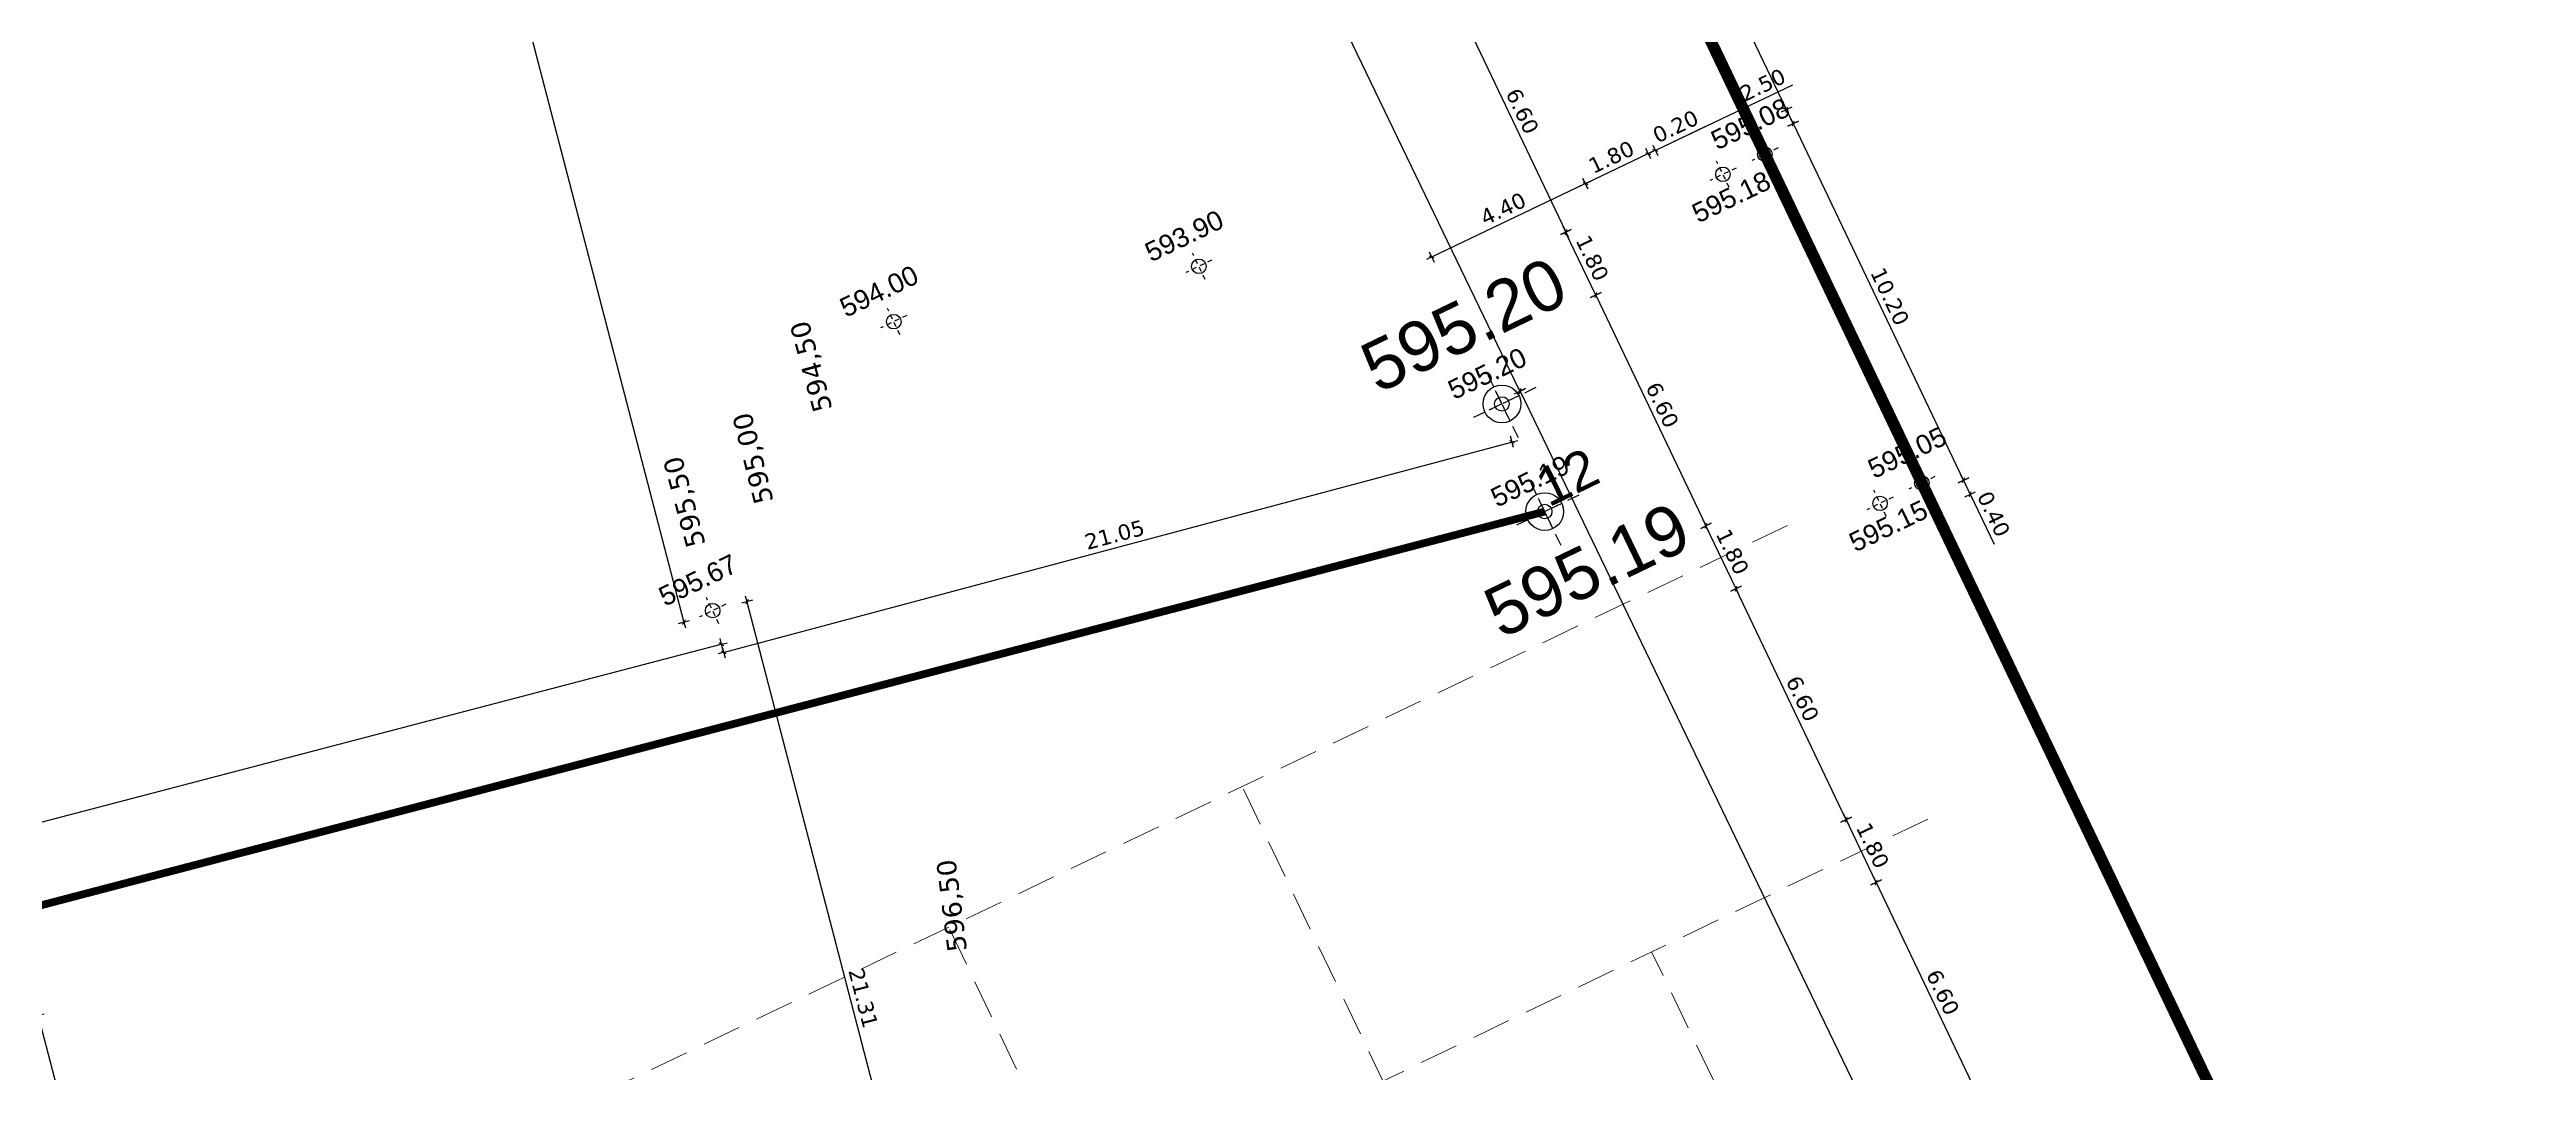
# Model space of a CAD drawing. Header units: metres. Extents: x 679716 to 681053, y 2749449 to 2750332.
# Drawn here: x 680532.4 to 680596.3, y 2750067.5 to 2750093.9 of the extents above; entities that cross this region are included whole.
import ezdxf
from ezdxf.enums import TextEntityAlignment as Align

# ---------------------------------------------------------------- set-up
doc = ezdxf.new("R2010")
doc.units = ezdxf.units.M
doc.header["$PDSIZE"] = -1
doc.linetypes.add('DASHEDX2', pattern=[1.5, 1, -0.5])
for name, color, linetype in [('01-TX-Altimetry 250 Topography', 51, 'Continuous'), ('01-TX-Guideline Altimetry 1000', 32, 'Continuous'), ('01-TX-Length Dimensions 250', 80, 'Continuous'), ('01-TX-Level Main Dimensions 250', 152, 'Continuous'), ('01-TX-Level Secondary Dimensions 250', 10, 'Continuous')]:
    doc.layers.add(name, color=color, linetype=linetype)
doc.layers.add('02-L-Axis', color=253, linetype='DASHEDX2', lineweight=20)
doc.layers.add('02-L-Main Axis POINTS', color=242, linetype='DASHEDX2', lineweight=50)
doc.layers.add('02-L-Guideline Axis', color=34, linetype='DASHEDX2', lineweight=50, true_color=0xa55200)
doc.layers.add('02-L-Main Axis', color=244, linetype='DASHEDX2', lineweight=50, true_color=0xa50029)
doc.styles.add('E100', font='verdana.ttf', dxfattribs={"height": 0.4})
doc.styles.add('E200', font='verdana.ttf', dxfattribs={"height": 1})
doc.styles.get("Standard").update_dxf_attribs({"font": 'arial.ttf'})
doc.dimstyles.new('E250', dxfattribs={"dimscale": 0.03, "dimtxt": 0.4, "dimasz": 0.5, "dimexe": 0.1, "dimexo": 1, "dimgap": 4, "dimtad": 1, "dimzin": 0, "dimdsep": 46, "dimtxsty": 'E100', "dimblk1": 'LINCOT200', "dimblk2": 'LINCOT200', "dimsah": 1, "dimcen": 0.1, "dimdle": 0.1, "dimse1": 1, "dimse2": 1, "dimclrt": 256, "dimadec": 0, "dimazin": 0, "dimtfac": 0.015385, "dimtofl": 0, "dimtmove": 0, "dimatfit": 3, "dimldrblk": 'LINCOT200', "dimfxl": 1, "dimtolj": 1, "dimtzin": 0, "dimarcsym": 0})

# ---------------------------------------------------------------- blocks, each defined once
blk = doc.blocks.new('LINCOT200')
for p, q in [((0, -10), (0, 10)), ((0, 0), (10, 0))]:
    blk.add_line(p, q)
at = {"const_width": 1.88}
blk.add_lwpolyline([(3.5, -3.5), (-3.5, 3.5)], dxfattribs=at)
blk = doc.blocks.new('*D30')
at = {"layer": '01-TX-Length Dimensions 250', "color": 0, "lineweight": -2, "transparency": 16777216}
blk.add_line((680549.81, 2750078.33), (680570.121, 2750083.754), dxfattribs=at)
at = {"layer": '01-TX-Length Dimensions 250', "color": 0, "lineweight": -2, "transparency": 16777216, "xscale": 0.015, "yscale": 0.015, "zscale": 0.015}
for p, rotation in [((680570.136, 2750083.758), 14.95046968523423), ((680549.795, 2750078.326), 194.9504696852342)]:
    blk.add_blockref('LINCOT200', p, dxfattribs=dict(at, rotation=rotation))
at = {"layer": '01-TX-Length Dimensions 250', "transparency": 16777216, "insert": (680559.881, 2750081.359), "char_height": 0.4, "attachment_point": 5, "rotation": 14.95047, "style": 'E100'}
blk.add_mtext('\\A1;21.05', dxfattribs=at)
blk = doc.blocks.new('*D31')
at = {"layer": '01-TX-Length Dimensions 250', "color": 0, "lineweight": -2, "transparency": 16777216}
blk.add_line((680548.764, 2750079.121), (680535.502, 2750130.129), dxfattribs=at)
at = {"layer": '01-TX-Length Dimensions 250', "color": 0, "lineweight": -2, "transparency": 16777216, "xscale": 0.015, "yscale": 0.015, "zscale": 0.015}
for p, rotation in [((680535.499, 2750130.143), 104.5742527197565), ((680548.768, 2750079.107), 284.5742527197565)]:
    blk.add_blockref('LINCOT200', p, dxfattribs=dict(at, rotation=rotation))
at = {"layer": '01-TX-Length Dimensions 250', "transparency": 16777216, "insert": (680542.451, 2750104.708), "char_height": 0.4, "attachment_point": 5, "rotation": 284.57425, "style": 'E100'}
blk.add_mtext('\\A1;52.73', dxfattribs=at)
blk = doc.blocks.new('*D35')
at = {"layer": '01-TX-Length Dimensions 250', "color": 0, "lineweight": -2, "transparency": 16777216}
blk.add_line((680555.753, 2750059.022), (680550.399, 2750079.618), dxfattribs=at)
at = {"layer": '01-TX-Length Dimensions 250', "color": 0, "lineweight": -2, "transparency": 16777216, "xscale": 0.015, "yscale": 0.015, "zscale": 0.015}
for p, rotation in [((680550.395, 2750079.633), 104.5727222259591), ((680555.757, 2750059.008), 284.5727222259592)]:
    blk.add_blockref('LINCOT200', p, dxfattribs=dict(at, rotation=rotation))
at = {"layer": '01-TX-Length Dimensions 250', "transparency": 16777216, "insert": (680553.394, 2750069.403), "char_height": 0.4, "attachment_point": 5, "rotation": 284.57272, "style": 'E100'}
blk.add_mtext('\\A1;21.31', dxfattribs=at)
blk = doc.blocks.new('Cotes Altimetriques')
at = {"linetype": 'DASHEDX2', "ltscale": 0.5}
for points in [[(0, -1.5), (0, 1.5)], [(1.5, 0), (-1.5, 0)]]:
    blk.add_lwpolyline(points, dxfattribs=at)
blk.add_circle((0, 0), 0.75)
at = {"ltscale": 0.3}
blk.add_attdef('COTES', text='', height=2, dxfattribs=at).set_placement((0, 3.5), align=Align.MIDDLE)
blk = doc.blocks.new('*D187')
at = {"layer": '01-TX-Length Dimensions 250', "color": 0, "lineweight": -2, "transparency": 16777216}
blk.add_line((680546.211, 2750135.119), (680570.331, 2750085.077), dxfattribs=at)
at = {"layer": '01-TX-Length Dimensions 250', "color": 0, "lineweight": -2, "transparency": 16777216, "xscale": 0.015, "yscale": 0.015, "zscale": 0.015}
for p, rotation in [((680546.204, 2750135.133), 115.7337095455397), ((680570.337, 2750085.063), 295.7337095455398)]:
    blk.add_blockref('LINCOT200', p, dxfattribs=dict(at, rotation=rotation))
at = {"layer": '01-TX-Length Dimensions 250', "transparency": 16777216, "insert": (680558.567, 2750110.241), "char_height": 0.4, "attachment_point": 5, "rotation": 295.73371, "style": 'E100'}
blk.add_mtext('\\A1;55.58', dxfattribs=at)
blk = doc.blocks.new('*D188')
at = {"layer": '01-TX-Length Dimensions 250', "color": 0, "lineweight": -2, "transparency": 16777216}
blk.add_line((680570.351, 2750085.053), (680592.764, 2750038.554), dxfattribs=at)
at = {"layer": '01-TX-Length Dimensions 250', "color": 0, "lineweight": -2, "transparency": 16777216, "xscale": 0.015, "yscale": 0.015, "zscale": 0.015}
for p, rotation in [((680570.345, 2750085.067), 115.7337097058448), ((680592.77, 2750038.54), 295.7337097058448)]:
    blk.add_blockref('LINCOT200', p, dxfattribs=dict(at, rotation=rotation))
at = {"layer": '01-TX-Length Dimensions 250', "transparency": 16777216, "insert": (680581.853, 2750061.946), "char_height": 0.4, "attachment_point": 5, "rotation": 295.73371, "style": 'E100'}
blk.add_mtext('\\A1;51.65', dxfattribs=at)
blk = doc.blocks.new('*D358')
at = {"layer": '01-TX-Length Dimensions 250', "color": 0, "lineweight": -2, "transparency": 16777216}
blk.add_line((680423.734, 2750124.099), (680420.34, 2750124.691), dxfattribs=at)
at = {"layer": '01-TX-Length Dimensions 250', "color": 0, "lineweight": -2, "transparency": 16777216, "xscale": 0.015, "yscale": 0.015, "zscale": 0.015, "rotation": 170.1027913468755}
blk.add_blockref('LINCOT200', (680420.325, 2750124.694), dxfattribs=at)
at = {"layer": '01-TX-Length Dimensions 250', "transparency": 16777216, "insert": (680422.571, 2750124.635), "char_height": 0.4, "attachment_point": 5, "rotation": 350.10279, "style": 'E100'}
blk.add_mtext('\\A1;R530.43', dxfattribs=at)
blk = doc.blocks.new('*D428')
at = {"layer": '01-TX-Length Dimensions 250', "color": 0, "lineweight": -2, "transparency": 16777216}
blk.add_line((680549.721, 2750078.531), (680510.474, 2750068.251), dxfattribs=at)
at = {"layer": '01-TX-Length Dimensions 250', "color": 0, "lineweight": -2, "transparency": 16777216, "xscale": 0.015, "yscale": 0.015, "zscale": 0.015}
for p, rotation in [((680549.736, 2750078.535), 14.67827964098005), ((680510.46, 2750068.247), 194.6782796409801)]:
    blk.add_blockref('LINCOT200', p, dxfattribs=dict(at, rotation=rotation))
at = {"layer": '01-TX-Length Dimensions 250', "transparency": 16777216, "insert": (680530.015, 2750073.709), "char_height": 0.4, "attachment_point": 5, "rotation": 14.67828, "style": 'E100'}
blk.add_mtext('\\A1;40.60', dxfattribs=at)
blk = doc.blocks.new('*D435')
at = {"layer": '01-TX-Length Dimensions 250', "color": 0, "lineweight": -2, "transparency": 16777216}
blk.add_line((680536.465, 2750052.209), (680532.116, 2750068.937), dxfattribs=at)
at = {"layer": '01-TX-Length Dimensions 250', "color": 0, "lineweight": -2, "transparency": 16777216, "xscale": 0.015, "yscale": 0.015, "zscale": 0.015}
for p, rotation in [((680532.112, 2750068.952), 104.574050976206), ((680536.469, 2750052.195), 284.574050976206)]:
    blk.add_blockref('LINCOT200', p, dxfattribs=dict(at, rotation=rotation))
at = {"layer": '01-TX-Length Dimensions 250', "transparency": 16777216, "insert": (680534.608, 2750060.656), "char_height": 0.4, "attachment_point": 5, "rotation": 284.57405, "style": 'E100'}
blk.add_mtext('\\A1;17.31', dxfattribs=at)
blk = doc.blocks.new('*D862')
at = {"layer": '01-TX-Length Dimensions 250', "color": 0, "lineweight": -2, "transparency": 16777216}
for p, q in [((680577.218, 2750092.334), (680575.626, 2750095.67)), ((680577.384, 2750091.986), (680577.224, 2750092.32))]:
    blk.add_line(p, q, dxfattribs=at)
at = {"layer": '01-TX-Length Dimensions 250', "color": 0, "lineweight": -2, "transparency": 16777216, "xscale": 0.015, "yscale": 0.015, "zscale": 0.015}
for p, rotation in [((680577.218, 2750092.334), 115.5122842100075), ((680577.39, 2750091.973), 295.5122842100076)]:
    blk.add_blockref('LINCOT200', p, dxfattribs=dict(at, rotation=rotation))
at = {"layer": '01-TX-Length Dimensions 250', "transparency": 16777216, "insert": (680576.227, 2750095.172), "char_height": 0.4, "attachment_point": 5, "rotation": 295.51228, "style": 'E100'}
blk.add_mtext('\\A1;0.40', dxfattribs=at)
blk = doc.blocks.new('*D863')
at = {"layer": '01-TX-Length Dimensions 250', "color": 0, "lineweight": -2, "transparency": 16777216}
blk.add_line((680577.397, 2750091.959), (680581.777, 2750082.781), dxfattribs=at)
at = {"layer": '01-TX-Length Dimensions 250', "color": 0, "lineweight": -2, "transparency": 16777216, "xscale": 0.015, "yscale": 0.015, "zscale": 0.015}
for p, rotation in [((680577.39, 2750091.973), 115.5122842100075), ((680581.783, 2750082.767), 295.5122842100076)]:
    blk.add_blockref('LINCOT200', p, dxfattribs=dict(at, rotation=rotation))
at = {"layer": '01-TX-Length Dimensions 250', "transparency": 16777216, "insert": (680579.883, 2750087.511), "char_height": 0.4, "attachment_point": 5, "rotation": 295.51228, "style": 'E100'}
blk.add_mtext('\\A1;10.20', dxfattribs=at)
blk = doc.blocks.new('*D864')
at = {"layer": '01-TX-Length Dimensions 250', "color": 0, "lineweight": -2, "transparency": 16777216}
for p, q in [((680581.79, 2750082.754), (680581.949, 2750082.42)), ((680581.955, 2750082.406), (680582.572, 2750081.115))]:
    blk.add_line(p, q, dxfattribs=at)
at = {"layer": '01-TX-Length Dimensions 250', "color": 0, "lineweight": -2, "transparency": 16777216, "xscale": 0.015, "yscale": 0.015, "zscale": 0.015}
for p, rotation in [((680581.783, 2750082.767), 115.5122842100075), ((680581.955, 2750082.406), 295.5122842100076)]:
    blk.add_blockref('LINCOT200', p, dxfattribs=dict(at, rotation=rotation))
at = {"layer": '01-TX-Length Dimensions 250', "transparency": 16777216, "insert": (680582.563, 2750081.895), "char_height": 0.4, "attachment_point": 5, "rotation": 295.51228, "style": 'E100'}
blk.add_mtext('\\A1;0.40', dxfattribs=at)
blk = doc.blocks.new('*U1018')
at = {"linetype": 'DASHEDX2', "ltscale": 0.5}
for points in [[(0, -1.5), (0, 1.5)], [(1.5, 0), (-1.5, 0)]]:
    blk.add_lwpolyline(points, dxfattribs=at)
blk.add_circle((0, 0), 0.75)
at = {"ltscale": 0.3}
blk.add_attdef('COTES', text='', height=2, dxfattribs=at).set_placement((0.503, -2.809), align=Align.MIDDLE)
blk = doc.blocks.new('*D1515')
at = {"layer": '01-TX-Length Dimensions 250', "color": 0, "lineweight": -2, "transparency": 16777216}
blk.add_line((680582.368, 2750066.443), (680579.539, 2750072.372), dxfattribs=at)
at = {"layer": '01-TX-Length Dimensions 250', "color": 0, "lineweight": -2, "transparency": 16777216, "xscale": 0.015, "yscale": 0.015, "zscale": 0.015}
for p, rotation in [((680579.532, 2750072.386), 115.5122842100075), ((680582.375, 2750066.429), 295.5122842100076)]:
    blk.add_blockref('LINCOT200', p, dxfattribs=dict(at, rotation=rotation))
at = {"layer": '01-TX-Length Dimensions 250', "transparency": 16777216, "insert": (680581.25, 2750069.549), "char_height": 0.4, "attachment_point": 5, "rotation": 295.51228, "style": 'E100'}
blk.add_mtext('\\A1;6.60', dxfattribs=at)
blk = doc.blocks.new('*D1516')
at = {"layer": '01-TX-Length Dimensions 250', "color": 0, "lineweight": -2, "transparency": 16777216}
blk.add_line((680579.526, 2750072.399), (680578.763, 2750073.997), dxfattribs=at)
at = {"layer": '01-TX-Length Dimensions 250', "color": 0, "lineweight": -2, "transparency": 16777216, "xscale": 0.015, "yscale": 0.015, "zscale": 0.015}
for p, rotation in [((680578.757, 2750074.01), 115.5122842100075), ((680579.532, 2750072.386), 295.5122842100076)]:
    blk.add_blockref('LINCOT200', p, dxfattribs=dict(at, rotation=rotation))
at = {"layer": '01-TX-Length Dimensions 250', "transparency": 16777216, "insert": (680579.442, 2750073.34), "char_height": 0.4, "attachment_point": 5, "rotation": 295.51228, "style": 'E100'}
blk.add_mtext('\\A1;1.80', dxfattribs=at)
blk = doc.blocks.new('*D1517')
at = {"layer": '01-TX-Length Dimensions 250', "color": 0, "lineweight": -2, "transparency": 16777216}
blk.add_line((680578.75, 2750074.023), (680575.92, 2750079.953), dxfattribs=at)
at = {"layer": '01-TX-Length Dimensions 250', "color": 0, "lineweight": -2, "transparency": 16777216, "xscale": 0.015, "yscale": 0.015, "zscale": 0.015}
for p, rotation in [((680575.914, 2750079.966), 115.5122842100075), ((680578.757, 2750074.01), 295.5122842100076)]:
    blk.add_blockref('LINCOT200', p, dxfattribs=dict(at, rotation=rotation))
at = {"layer": '01-TX-Length Dimensions 250', "transparency": 16777216, "insert": (680577.631, 2750077.13), "char_height": 0.4, "attachment_point": 5, "rotation": 295.51228, "style": 'E100'}
blk.add_mtext('\\A1;6.60', dxfattribs=at)
blk = doc.blocks.new('*D1518')
at = {"layer": '01-TX-Length Dimensions 250', "color": 0, "lineweight": -2, "transparency": 16777216}
blk.add_line((680575.908, 2750079.98), (680575.145, 2750081.577), dxfattribs=at)
at = {"layer": '01-TX-Length Dimensions 250', "color": 0, "lineweight": -2, "transparency": 16777216, "xscale": 0.015, "yscale": 0.015, "zscale": 0.015}
for p, rotation in [((680575.139, 2750081.591), 115.5122842100075), ((680575.914, 2750079.966), 295.5122842100076)]:
    blk.add_blockref('LINCOT200', p, dxfattribs=dict(at, rotation=rotation))
at = {"layer": '01-TX-Length Dimensions 250', "transparency": 16777216, "insert": (680575.823, 2750080.92), "char_height": 0.4, "attachment_point": 5, "rotation": 295.51228, "style": 'E100'}
blk.add_mtext('\\A1;1.80', dxfattribs=at)
blk = doc.blocks.new('*D1519')
at = {"layer": '01-TX-Length Dimensions 250', "color": 0, "lineweight": -2, "transparency": 16777216}
blk.add_line((680575.132, 2750081.604), (680572.302, 2750087.534), dxfattribs=at)
at = {"layer": '01-TX-Length Dimensions 250', "color": 0, "lineweight": -2, "transparency": 16777216, "xscale": 0.015, "yscale": 0.015, "zscale": 0.015}
for p, rotation in [((680572.296, 2750087.547), 115.5122842100075), ((680575.138, 2750081.591), 295.5122842100076)]:
    blk.add_blockref('LINCOT200', p, dxfattribs=dict(at, rotation=rotation))
at = {"layer": '01-TX-Length Dimensions 250', "transparency": 16777216, "insert": (680574.013, 2750084.71), "char_height": 0.4, "attachment_point": 5, "rotation": 295.51228, "style": 'E100'}
blk.add_mtext('\\A1;6.60', dxfattribs=at)
blk = doc.blocks.new('*D1520')
at = {"layer": '01-TX-Length Dimensions 250', "color": 0, "lineweight": -2, "transparency": 16777216}
blk.add_line((680572.289, 2750087.561), (680571.527, 2750089.158), dxfattribs=at)
at = {"layer": '01-TX-Length Dimensions 250', "color": 0, "lineweight": -2, "transparency": 16777216, "xscale": 0.015, "yscale": 0.015, "zscale": 0.015}
for p, rotation in [((680571.521, 2750089.172), 115.5122842100075), ((680572.296, 2750087.547), 295.5122842100076)]:
    blk.add_blockref('LINCOT200', p, dxfattribs=dict(at, rotation=rotation))
at = {"layer": '01-TX-Length Dimensions 250', "transparency": 16777216, "insert": (680572.205, 2750088.501), "char_height": 0.4, "attachment_point": 5, "rotation": 295.51228, "style": 'E100'}
blk.add_mtext('\\A1;1.80', dxfattribs=at)
blk = doc.blocks.new('*D1521')
at = {"layer": '01-TX-Length Dimensions 250', "color": 0, "lineweight": -2, "transparency": 16777216}
blk.add_line((680571.52, 2750089.187), (680568.69, 2750095.117), dxfattribs=at)
at = {"layer": '01-TX-Length Dimensions 250', "color": 0, "lineweight": -2, "transparency": 16777216, "xscale": 0.015, "yscale": 0.015, "zscale": 0.015}
for p, rotation in [((680568.684, 2750095.13), 115.5122842100075), ((680571.527, 2750089.174), 295.5122842100076)]:
    blk.add_blockref('LINCOT200', p, dxfattribs=dict(at, rotation=rotation))
at = {"layer": '01-TX-Length Dimensions 250', "transparency": 16777216, "insert": (680570.402, 2750092.294), "char_height": 0.4, "attachment_point": 5, "rotation": 295.51228, "style": 'E100'}
blk.add_mtext('\\A1;6.60', dxfattribs=at)
blk = doc.blocks.new('*D1546')
at = {"layer": '01-TX-Length Dimensions 250', "color": 0, "lineweight": -2, "transparency": 16777216}
for p, q in [((680576.095, 2750092.365), (680577.381, 2750092.978)), ((680573.844, 2750091.29), (680576.082, 2750092.358))]:
    blk.add_line(p, q, dxfattribs=at)
at = {"layer": '01-TX-Length Dimensions 250', "color": 0, "lineweight": -2, "transparency": 16777216, "xscale": 0.015, "yscale": 0.015, "zscale": 0.015}
for p, rotation in [((680576.095, 2750092.365), 25.5122842100076), ((680573.83, 2750091.284), 205.5122842100075)]:
    blk.add_blockref('LINCOT200', p, dxfattribs=dict(at, rotation=rotation))
at = {"layer": '01-TX-Length Dimensions 250', "transparency": 16777216, "insert": (680576.604, 2750092.971), "char_height": 0.4, "attachment_point": 5, "rotation": 25.51228, "style": 'E100'}
blk.add_mtext('\\A1;2.50', dxfattribs=at)
blk = doc.blocks.new('*D1547')
at = {"layer": '01-TX-Length Dimensions 250', "color": 0, "lineweight": -2, "transparency": 16777216}
for p, q in [((680573.844, 2750091.29), (680575.136, 2750091.907)), ((680573.636, 2750091.191), (680573.623, 2750091.185))]:
    blk.add_line(p, q, dxfattribs=at)
at = {"layer": '01-TX-Length Dimensions 250', "color": 0, "lineweight": -2, "transparency": 16777216, "xscale": 0.015, "yscale": 0.015, "zscale": 0.015}
for p, rotation in [((680573.65, 2750091.198), 25.51228421000756), ((680573.83, 2750091.284), 205.5122842100075)]:
    blk.add_blockref('LINCOT200', p, dxfattribs=dict(at, rotation=rotation))
at = {"layer": '01-TX-Length Dimensions 250', "transparency": 16777216, "insert": (680574.355, 2750091.898), "char_height": 0.4, "attachment_point": 5, "rotation": 25.51228, "style": 'E100'}
blk.add_mtext('\\A1;0.20', dxfattribs=at)
blk = doc.blocks.new('*D1548')
at = {"layer": '01-TX-Length Dimensions 250', "color": 0, "lineweight": -2, "transparency": 16777216}
blk.add_line((680573.636, 2750091.191), (680572.043, 2750090.431), dxfattribs=at)
at = {"layer": '01-TX-Length Dimensions 250', "color": 0, "lineweight": -2, "transparency": 16777216, "xscale": 0.015, "yscale": 0.015, "zscale": 0.015}
for p, rotation in [((680573.65, 2750091.198), 25.5122842100076), ((680572.03, 2750090.425), 205.5122842100075)]:
    blk.add_blockref('LINCOT200', p, dxfattribs=dict(at, rotation=rotation))
at = {"layer": '01-TX-Length Dimensions 250', "transparency": 16777216, "insert": (680572.698, 2750091.108), "char_height": 0.4, "attachment_point": 5, "rotation": 25.51228, "style": 'E100'}
blk.add_mtext('\\A1;1.80', dxfattribs=at)
blk = doc.blocks.new('*D1549')
at = {"layer": '01-TX-Length Dimensions 250', "color": 0, "lineweight": -2, "transparency": 16777216}
blk.add_line((680572.016, 2750090.418), (680568.076, 2750088.538), dxfattribs=at)
at = {"layer": '01-TX-Length Dimensions 250', "color": 0, "lineweight": -2, "transparency": 16777216, "xscale": 0.015, "yscale": 0.015, "zscale": 0.015}
for p, rotation in [((680572.03, 2750090.425), 25.5122842100076), ((680568.063, 2750088.531), 205.5122842100075)]:
    blk.add_blockref('LINCOT200', p, dxfattribs=dict(at, rotation=rotation))
at = {"layer": '01-TX-Length Dimensions 250', "transparency": 16777216, "insert": (680569.905, 2750089.774), "char_height": 0.4, "attachment_point": 5, "rotation": 25.51228, "style": 'E100'}
blk.add_mtext('\\A1;4.40', dxfattribs=at)
blk = doc.blocks.new('Main Axes points')
at = {"layer": '02-L-Main Axis POINTS'}
blk.add_point((680570.978, 2750081.959), dxfattribs=at)
blk.add_text('12', height=1, rotation=26, dxfattribs=at).set_placement((680571.078, 2750082.059))
blk = doc.blocks.new('*U1762')
at = {"linetype": 'DASHEDX2', "ltscale": 0.5}
for points in [[(1.5, 0), (-1.5, 0)], [(0, -1.5), (0, 1.5)]]:
    blk.add_lwpolyline(points, dxfattribs=at)
blk.add_circle((0, 0), 0.75)
at = {"ltscale": 0.3}
blk.add_attdef('COTES', text='', height=2, dxfattribs=at).set_placement((-0.24, -2.46), align=Align.MIDDLE)

msp = doc.modelspace()

# ---------------------------------------------------------------- linework, layer by layer
at = {"layer": '02-L-Axis'}
for points in [[(680577.244, 2750081.598), (680540.446, 2750063.975)], [(680563.207, 2750074.792), (680581.297, 2750036.887)], [(680580.86, 2750074.02), (680551.663, 2750059.976)], [(680555.626, 2750071.175), (680573.716, 2750033.269)], [(680588.336, 2750040.246), (680573.737, 2750070.594)]]:
    msp.add_lwpolyline(points, dxfattribs=at)
at = {"layer": '02-L-Guideline Axis', "const_width": 0.3}
msp.add_lwpolyline([(680528.199, 2750192.726), (680623.385, 2749993.274)], dxfattribs=at)
at = {"layer": '02-L-Main Axis', "const_width": 0.2, "flags": 128}
msp.add_lwpolyline([(680049.101, 2749829.341), (680077.819, 2749843.182, -0.040128), (680142.081, 2749868.027), (680210.504, 2749888.507, -0.062489), (680267.318, 2749898.019), (680346.177, 2749901.29, 0.061742), (680375.136, 2749906.106, 0.080849), (680402.883, 2749920.005, 0.143294), (680430.799, 2749956.129, -0.030569), (680465.174, 2750030.221, -0.009319), (680465.83, 2750031.43, -0.202468), (680511.139, 2750066.285), (680570.978, 2750081.959)], format="xyb", dxfattribs=at)

# ---------------------------------------------------------------- block references
at = {"layer": '01-TX-Guideline Altimetry 1000', "ltscale": 0.3, "xscale": 0.65, "yscale": 0.65, "zscale": 0.65, "rotation": 25.73366104797413}
for name, p, values in [('Cotes Altimetriques', (680569.874, 2750084.737), {'COTES': '595.20'}), ('*U1018', (680570.978, 2750081.959), {'COTES': '595.19'})]:
    msp.add_blockref(name, p, dxfattribs=at).add_auto_attribs(values)
at = {"layer": '01-TX-Level Main Dimensions 250', "ltscale": 0.3, "xscale": 0.25, "yscale": 0.25, "zscale": 0.25, "rotation": 25.73366104797413}
for p, values in [((680576.66, 2750091.181), {'COTES': '595.08'}), ((680569.874, 2750084.737), {'COTES': '595.20'}), ((680580.709, 2750082.698), {'COTES': '595.05'}), ((680570.978, 2750081.959), {'COTES': '595.19'})]:
    msp.add_blockref('Cotes Altimetriques', p, dxfattribs=at).add_auto_attribs(values)
at = {"layer": '01-TX-Level Secondary Dimensions 250', "ltscale": 0.3, "xscale": 0.25, "yscale": 0.25, "zscale": 0.25, "rotation": 25.73366104797413}
for name, p, values in [('*U1762', (680575.577, 2750090.664), {'COTES': '595.18'}), ('Cotes Altimetriques', (680562.054, 2750088.289), {'COTES': '593.90'}), ('Cotes Altimetriques', (680554.181, 2750086.861), {'COTES': '594.00'}), ('*U1762', (680579.631, 2750082.17), {'COTES': '595.15'}), ('Cotes Altimetriques', (680549.508, 2750079.402), {'COTES': '595.67'})]:
    msp.add_blockref(name, p, dxfattribs=at).add_auto_attribs(values)
at = {"layer": '02-L-Main Axis POINTS'}
msp.add_blockref('Main Axes points', (0, 0), dxfattribs=at)

# ---------------------------------------------------------------- texts
at = {"layer": '01-TX-Altimetry 250 Topography', "ltscale": 0.3, "char_height": 0.5, "attachment_point": 1, "style": 'E200'}
for s, insert, rotation in [('594,50', (680552.116, 2750084.477), 105.10423), ('\\pxt1;595,00', (680550.593, 2750082.106), 104.12895), ('595,50', (680548.844, 2750080.982), 105.10423), ('596,50', (680555.573, 2750070.564), 97.16044)]:
    msp.add_mtext_dynamic_manual_height_columns(s, width=6.56735, gutter_width=2, heights=[0], dxfattribs=dict(at, insert=insert, rotation=rotation))

# ---------------------------------------------------------------- dimensions: what is measured, and where the dimension line sits
at = {"layer": '01-TX-Length Dimensions 250'}
for p1, p2, distance, picture, middle in [((680545.273, 2750134.684), (680569.406, 2750084.614), 1.034, '*D187', (680558.567, 2750110.241)), ((680549.534, 2750079.306), (680536.264, 2750130.342), 0.791, '*D31', (680542.451, 2750104.708)), ((680569.406, 2750084.614), (680591.832, 2750038.088), 1.042, '*D188', (680581.853, 2750061.946)), ((680549.534, 2750079.306), (680569.874, 2750084.737), -1.014, '*D30', (680559.881, 2750081.359)), ((680554.87, 2750058.777), (680549.508, 2750079.402), -0.916, '*D35', (680553.394, 2750069.403)), ((680549.585, 2750079.112), (680510.309, 2750068.824), 0.596, '*D428', (680530.015, 2750073.709)), ((680535.952, 2750052.06), (680531.596, 2750068.818), -0.534, '*D435', (680534.608, 2750060.656))]:
    dim = msp.add_aligned_dim(p1=p1, p2=p2, distance=distance, dimstyle='E250', dxfattribs=at)
    dim.commit()
    dim.dimension.update_dxf_attribs({"geometry": picture, "text_midpoint": middle})
dim = msp.add_radius_dim(center=(680942.86, 2750033.523), mpoint=(680420.325, 2750124.694), dimstyle='E250', dxfattribs=at)
dim.commit()
dim.dimension.update_dxf_attribs({"geometry": '*D358', "text_midpoint": (680422.515, 2750124.312), "dimtype": 164})
for base, p1, p2, angle, picture, middle in [((680568.684, 2750095.13), (680572.428, 2750089.604), (680569.592, 2750095.564), 295.51228, '*D1521', (680570.402, 2750092.294)), ((680572.03, 2750090.425), (680573.956, 2750090.557), (680572.422, 2750089.602), 25.51228, '*D1548', (680572.698, 2750091.108)), ((680581.783, 2750082.767), (680576.488, 2750091.542), (680580.88, 2750082.336), 295.51228, '*D863', (680579.883, 2750087.511)), ((680568.063, 2750088.531), (680572.422, 2750089.602), (680568.456, 2750087.708), 25.51228, '*D1549', (680569.905, 2750089.774)), ((680571.521, 2750089.172), (680573.204, 2750087.981), (680572.422, 2750089.602), 295.51228, '*D1520', (680572.205, 2750088.501)), ((680572.296, 2750087.547), (680576.04, 2750082.021), (680573.204, 2750087.981), 295.51228, '*D1519', (680574.013, 2750084.71)), ((680581.955, 2750082.406), (680580.88, 2750082.336), (680581.054, 2750081.976), 295.51228, '*D864', (680582.563, 2750081.895)), ((680575.139, 2750081.591), (680576.822, 2750080.4), (680576.041, 2750082.021), 295.51228, '*D1518', (680575.823, 2750080.92)), ((680575.914, 2750079.966), (680579.658, 2750074.44), (680576.822, 2750080.4), 295.51228, '*D1517', (680577.631, 2750077.13)), ((680578.757, 2750074.01), (680580.44, 2750072.819), (680579.659, 2750074.44), 295.51228, '*D1516', (680579.442, 2750073.34)), ((680579.532, 2750072.386), (680583.277, 2750066.859), (680580.44, 2750072.819), 295.51228, '*D1515', (680581.25, 2750069.549))]:
    dim = msp.add_linear_dim(base=base, p1=p1, p2=p2, angle=angle, dimstyle='E250', dxfattribs=at)
    dim.commit()
    dim.dimension.update_dxf_attribs({"geometry": picture, "text_midpoint": middle})
for base, p1, p2, angle, picture, middle in [((680577.39, 2750091.973), (680576.316, 2750091.903), (680576.488, 2750091.542), 295.51228, '*D862', (680575.931, 2750095.031)), ((680573.65, 2750091.198), (680574.136, 2750090.643), (680573.956, 2750090.557), 25.51228, '*D1547', (680574.497, 2750091.602))]:
    dim = msp.add_linear_dim(base=base, p1=p1, p2=p2, angle=angle, dimstyle='E250', dxfattribs=at)
    dim.commit()
    dim.dimension.update_dxf_attribs({"geometry": picture, "text_midpoint": middle, "dimtype": 160})
dim = msp.add_linear_dim(base=(680573.83, 2750091.284), p1=(680576.401, 2750091.724), p2=(680574.136, 2750090.643), angle=25.51228, text='2.50', dimstyle='E250', dxfattribs=at)
dim.commit()
dim.dimension.update_dxf_attribs({"geometry": '*D1546', "text_midpoint": (680576.745, 2750092.675), "dimtype": 160})

doc.saveas('drawing.dxf')
